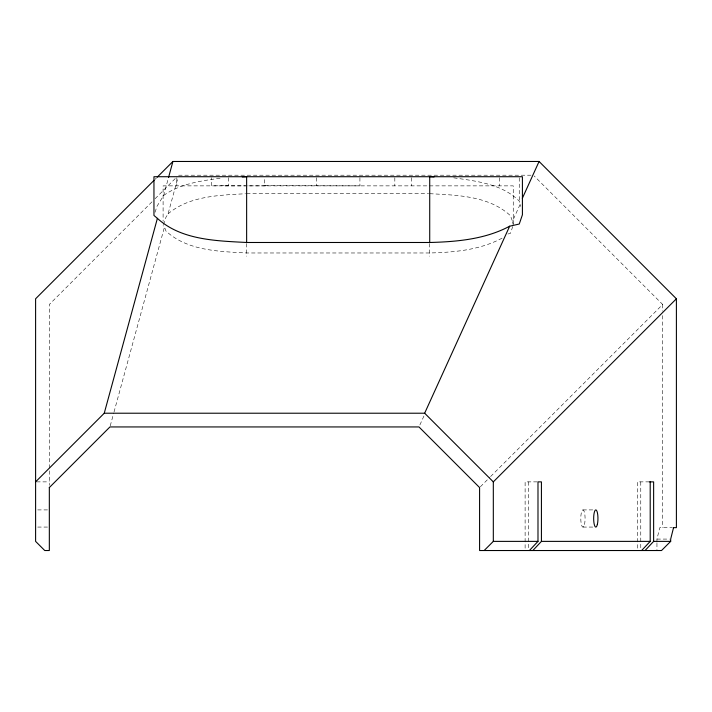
<?xml version="1.0" encoding="UTF-8"?>
<svg xmlns="http://www.w3.org/2000/svg" width="712" height="712" viewBox="0 0 712 712"><rect width="100%" height="100%" fill="white"/><g stroke="black" fill="none" stroke-linecap="round" stroke-linejoin="round"><path stroke-width="0.53" stroke-dasharray="3.56 2.67" d="M656.953 542.206L656.953 539.082L659.81 527.645L672.173 527.645M155.002 212.327L157.103 206.097L163.635 195.497L168.272 178.49M110.235 425.874L113.733 413.049M114.027 411.981L164.472 227.021L163.101 225.704M163.457 224.654L165.949 217.285L168.059 213.858L177.751 178.338M248.764 185.868L513.254 185.868L513.254 225.072L510.406 233.385L506.517 234.337M419.884 424.93L424.468 414.847M513.254 225.072L512.471 221.236L520.659 203.223M154.869 179.522L156.435 177.947M151.968 201.843L49.333 304.478L49.333 485.344M155.1 198.71L175.472 178.338M480.369 486.777L489.794 477.343M490.586 476.559L662.667 304.478L534.178 175.989M163.635 195.497C180.296 183.518 201.71 180.786 221.583 177.991M168.059 213.858C189.143 195.969 219.198 195.177 245.551 193.744M502.067 238.155C479.968 250.019 454.372 252.342 429.719 252.974L246.637 252.974C219.1 251.505 187.327 250.82 165.949 231.008L164.472 227.021M225.019 185.868L245.569 185.859M178.605 175.205L531.17 175.205M246.637 193.691L428.615 193.691M36.659 481.873L49.333 481.873M537.133 481.873L525.118 481.873L525.118 549.424M649.344 481.873L637.329 481.873L637.329 549.424M37.709 509.908L48.274 509.908M582.941 509.908L593.666 509.908M37.709 527.067L49.333 527.067M582.941 527.067L593.666 527.067M656.953 539.082L669.627 539.082M429.719 193.691C457.255 195.168 489.028 195.853 510.406 215.665L512.471 221.236M453.713 177.831C476.515 181.115 502.138 183.999 519.253 201.095L520.712 206.444M265.994 185.868L163.101 185.868L163.101 221.281M662.667 304.478L662.667 311.135M662.667 315.576L662.667 527.645M656.953 543.247L656.953 550.527M640.764 481.873L640.764 549.424M528.544 481.873L528.544 549.424M519.253 177.822L519.253 201.095M499.521 177.733L499.521 185.868M429.719 243.548L429.719 256.222M411.652 177.733L411.652 185.868M394.822 177.733L394.822 185.868M359.916 177.733L359.916 185.868L264.704 185.681L264.704 177.706M316.44 177.733L316.44 185.868M246.637 243.548L246.637 256.222M228.57 177.706L228.57 185.681L211.731 185.868L211.731 177.733M176.834 177.733L176.834 185.868M584.454 524.557A8.58 2.145 -90 0 0 583.493 510.201A8.58 2.145 -90 0 0 580.867 520.712A8.58 2.145 -90 0 0 584.454 524.557"/><path stroke-width="1.07" d="M673.543 527.645L670.677 539.082L670.677 541.378L661.528 550.527L479.585 550.527L479.585 487.56L418.968 426.942L109.942 426.942L49.333 487.56M35.6 481.873L104.255 413.218L157.397 218.362C181.115 240.122 216.199 240.852 246.637 242.489L429.719 242.489C456.953 241.777 485.237 239.259 509.667 226.202L519.253 224.031L522.412 214.802L522.412 176.718L153.952 176.718L153.952 215.442L157.397 218.362M168.566 177.422L172.918 161.473L539.082 161.473L676.4 298.782L676.4 527.645L673.232 527.645M104.255 413.218L424.655 413.218L509.667 226.202M522.332 198.328L539.082 161.473M529.408 550.527L537.987 541.378L537.987 481.873L541.423 481.873L541.423 541.378L532.834 550.527M641.619 550.527L650.207 541.378L650.207 481.873M645.054 550.527L653.634 541.378L653.634 481.873L649.344 481.873M154.086 180.305L35.6 298.782L35.6 541.378L44.758 550.527L49.333 550.527L49.333 487.355M157.219 177.163L172.918 161.473M484.16 550.527L493.318 541.378L493.318 481.873L676.4 298.782M242.276 176.914L246.637 176.718L246.637 242.489M493.318 541.378L537.987 541.378M541.423 541.378L650.207 541.378M653.634 541.378L670.677 541.378M434.08 176.914L429.719 176.718L429.719 242.489M424.655 413.218L493.318 481.873M597.332 524.557A8.58 2.145 -90 0 0 596.371 510.201A8.58 2.145 -90 0 0 593.737 520.712A8.58 2.145 -90 0 0 597.332 524.557"/></g></svg>
